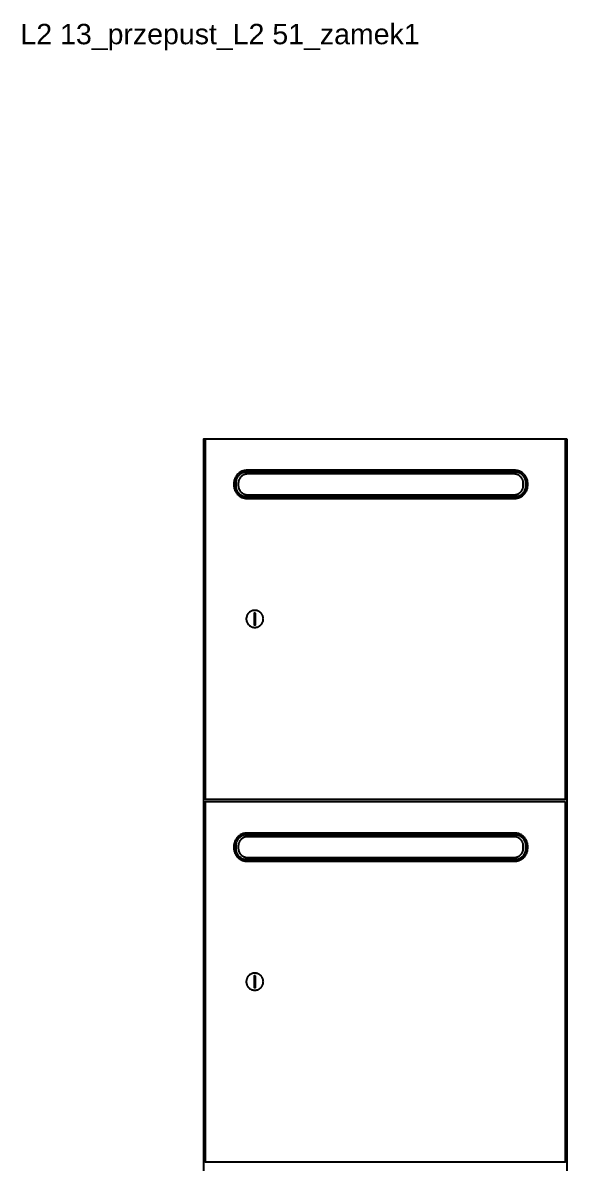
# Model space of a CAD drawing. Header units: millimetres. Extents: x 1075 to 13200, y 678 to 7235.
# Drawn here: x 1333 to 1933, y 2014 to 3271 of the extents above; entities that cross this region are included whole.
import ezdxf

# ---------------------------------------------------------------- set-up
doc = ezdxf.new("R2010")
doc.units = ezdxf.units.MM
doc.styles.add('Arial', font='arial.ttf')

msp = doc.modelspace()

# ---------------------------------------------------------------- linework, layer by layer
at = {"color": 0}
msp.add_lwpolyline([(1932.8, 2812), (1531.8, 2812), (1531.8, 1212), (1932.8, 1212)], close=True, dxfattribs=at)
for points in [[(1930.8, 2812, 0), (1533.8, 2812, 0), (1533.8, 2415, 0), (1930.8, 2415, 0)], [(1889.3, 2763, 0), (1889.3, 2763.7, 0), (1889.2, 2764.5, 0), (1889.1, 2765.2, 0), (1889, 2765.9, 0), (1888.9, 2766.6, 0), (1888.7, 2767.3, 0), (1888.4, 2768, 0), (1888.2, 2768.6, 0), (1887.9, 2769.3, 0), (1887.6, 2769.9, 0), (1887.2, 2770.5, 0), (1886.8, 2771.1, 0), (1886.4, 2771.7, 0), (1886, 2772.2, 0), (1885.5, 2772.8, 0), (1885.1, 2773.3, 0), (1884.6, 2773.7, 0), (1884, 2774.2, 0), (1883.5, 2774.6, 0), (1882.9, 2775, 0), (1882.3, 2775.4, 0), (1881.7, 2775.8, 0), (1881.1, 2776.1, 0), (1880.4, 2776.4, 0), (1879.8, 2776.6, 0), (1879.1, 2776.9, 0), (1878.4, 2777.1, 0), (1877.7, 2777.2, 0), (1877, 2777.4, 0), (1876.3, 2777.4, 0), (1875.5, 2777.5, 0), (1874.8, 2777.5, 0), (1579.8, 2777.5, 0), (1579.1, 2777.5, 0), (1578.3, 2777.4, 0), (1577.6, 2777.4, 0), (1576.9, 2777.2, 0), (1576.2, 2777.1, 0), (1575.5, 2776.9, 0), (1574.8, 2776.6, 0), (1574.2, 2776.4, 0), (1573.5, 2776.1, 0), (1572.9, 2775.8, 0), (1572.3, 2775.4, 0), (1571.7, 2775, 0), (1571.1, 2774.6, 0), (1570.6, 2774.2, 0), (1570.1, 2773.7, 0), (1569.6, 2773.3, 0), (1569.1, 2772.8, 0), (1568.6, 2772.2, 0), (1568.2, 2771.7, 0), (1567.8, 2771.1, 0), (1567.4, 2770.5, 0), (1567.1, 2769.9, 0), (1566.7, 2769.3, 0), (1566.5, 2768.6, 0), (1566.2, 2768, 0), (1566, 2767.3, 0), (1565.8, 2766.6, 0), (1565.6, 2765.9, 0), (1565.5, 2765.2, 0), (1565.4, 2764.5, 0), (1565.3, 2763.7, 0), (1565.3, 2763, 0), (1565.3, 2761, 0), (1565.3, 2760.3, 0), (1565.4, 2759.6, 0), (1565.5, 2758.8, 0), (1565.6, 2758.1, 0), (1565.8, 2757.4, 0), (1566, 2756.7, 0), (1566.2, 2756.1, 0), (1566.5, 2755.4, 0), (1566.7, 2754.7, 0), (1567.1, 2754.1, 0), (1567.4, 2753.5, 0), (1567.8, 2752.9, 0), (1568.2, 2752.4, 0), (1568.6, 2751.8, 0), (1569.1, 2751.3, 0), (1569.6, 2750.8, 0), (1570.1, 2750.3, 0), (1570.6, 2749.8, 0), (1571.1, 2749.4, 0), (1571.7, 2749, 0), (1572.3, 2748.6, 0), (1572.9, 2748.3, 0), (1573.5, 2748, 0), (1574.2, 2747.7, 0), (1574.8, 2747.4, 0), (1575.5, 2747.2, 0), (1576.2, 2747, 0), (1576.9, 2746.8, 0), (1577.6, 2746.7, 0), (1578.3, 2746.6, 0), (1579.1, 2746.5, 0), (1579.8, 2746.5, 0), (1874.8, 2746.5, 0), (1875.5, 2746.5, 0), (1876.3, 2746.6, 0), (1877, 2746.7, 0), (1877.7, 2746.8, 0), (1878.4, 2747, 0), (1879.1, 2747.2, 0), (1879.8, 2747.4, 0), (1880.4, 2747.7, 0), (1881.1, 2748, 0), (1881.7, 2748.3, 0), (1882.3, 2748.6, 0), (1882.9, 2749, 0), (1883.5, 2749.4, 0), (1884, 2749.8, 0), (1884.6, 2750.3, 0), (1885.1, 2750.8, 0), (1885.5, 2751.3, 0), (1886, 2751.8, 0), (1886.4, 2752.4, 0), (1886.8, 2752.9, 0), (1887.2, 2753.5, 0), (1887.6, 2754.1, 0), (1887.9, 2754.7, 0), (1888.2, 2755.4, 0), (1888.4, 2756.1, 0), (1888.7, 2756.7, 0), (1888.9, 2757.4, 0), (1889, 2758.1, 0), (1889.1, 2758.8, 0), (1889.2, 2759.6, 0), (1889.3, 2760.3, 0), (1889.3, 2761, 0)], [(1887.3, 2763.5, 0), (1887.3, 2764.1, 0), (1887.2, 2764.7, 0), (1887.2, 2765.3, 0), (1887.1, 2765.9, 0), (1886.9, 2766.5, 0), (1886.8, 2767.1, 0), (1886.6, 2767.6, 0), (1886.4, 2768.2, 0), (1886.1, 2768.7, 0), (1885.9, 2769.2, 0), (1885.6, 2769.7, 0), (1885.3, 2770.2, 0), (1884.9, 2770.7, 0), (1884.6, 2771.2, 0), (1884.2, 2771.6, 0), (1883.8, 2772, 0), (1883.4, 2772.4, 0), (1882.9, 2772.8, 0), (1882.5, 2773.1, 0), (1882, 2773.5, 0), (1881.5, 2773.8, 0), (1881, 2774.1, 0), (1880.5, 2774.3, 0), (1880, 2774.6, 0), (1879.4, 2774.8, 0), (1878.9, 2775, 0), (1878.3, 2775.1, 0), (1877.7, 2775.3, 0), (1877.1, 2775.4, 0), (1876.5, 2775.5, 0), (1875.9, 2775.5, 0), (1875.3, 2775.5, 0), (1579.3, 2775.5, 0), (1578.7, 2775.5, 0), (1578.1, 2775.5, 0), (1577.5, 2775.4, 0), (1576.9, 2775.3, 0), (1576.3, 2775.1, 0), (1575.7, 2775, 0), (1575.2, 2774.8, 0), (1574.6, 2774.6, 0), (1574.1, 2774.3, 0), (1573.6, 2774.1, 0), (1573.1, 2773.8, 0), (1572.6, 2773.5, 0), (1572.1, 2773.1, 0), (1571.7, 2772.8, 0), (1571.2, 2772.4, 0), (1570.8, 2772, 0), (1570.4, 2771.6, 0), (1570.1, 2771.2, 0), (1569.7, 2770.7, 0), (1569.4, 2770.2, 0), (1569, 2769.7, 0), (1568.8, 2769.2, 0), (1568.5, 2768.7, 0), (1568.3, 2768.2, 0), (1568, 2767.6, 0), (1567.9, 2767.1, 0), (1567.7, 2766.5, 0), (1567.6, 2765.9, 0), (1567.4, 2765.3, 0), (1567.4, 2764.7, 0), (1567.3, 2764.1, 0), (1567.3, 2763.5, 0), (1567.3, 2760.5, 0), (1567.3, 2759.9, 0), (1567.4, 2759.3, 0), (1567.4, 2758.7, 0), (1567.6, 2758.1, 0), (1567.7, 2757.5, 0), (1567.9, 2757, 0), (1568, 2756.4, 0), (1568.3, 2755.9, 0), (1568.5, 2755.3, 0), (1568.8, 2754.8, 0), (1569, 2754.3, 0), (1569.4, 2753.8, 0), (1569.7, 2753.3, 0), (1570.1, 2752.9, 0), (1570.4, 2752.5, 0), (1570.8, 2752, 0), (1571.2, 2751.6, 0), (1571.7, 2751.3, 0), (1572.1, 2750.9, 0), (1572.6, 2750.6, 0), (1573.1, 2750.3, 0), (1573.6, 2750, 0), (1574.1, 2749.7, 0), (1574.6, 2749.5, 0), (1575.2, 2749.2, 0), (1575.7, 2749.1, 0), (1576.3, 2748.9, 0), (1576.9, 2748.8, 0), (1577.5, 2748.7, 0), (1578.1, 2748.6, 0), (1578.7, 2748.5, 0), (1579.3, 2748.5, 0), (1875.3, 2748.5, 0), (1875.9, 2748.5, 0), (1876.5, 2748.6, 0), (1877.1, 2748.7, 0), (1877.7, 2748.8, 0), (1878.3, 2748.9, 0), (1878.9, 2749.1, 0), (1879.4, 2749.2, 0), (1880, 2749.5, 0), (1880.5, 2749.7, 0), (1881, 2750, 0), (1881.5, 2750.3, 0), (1882, 2750.6, 0), (1882.5, 2750.9, 0), (1882.9, 2751.3, 0), (1883.4, 2751.6, 0), (1883.8, 2752, 0), (1884.2, 2752.5, 0), (1884.6, 2752.9, 0), (1884.9, 2753.3, 0), (1885.3, 2753.8, 0), (1885.6, 2754.3, 0), (1885.9, 2754.8, 0), (1886.1, 2755.3, 0), (1886.4, 2755.9, 0), (1886.6, 2756.4, 0), (1886.8, 2757, 0), (1886.9, 2757.5, 0), (1887.1, 2758.1, 0), (1887.2, 2758.7, 0), (1887.2, 2759.3, 0), (1887.3, 2759.9, 0), (1887.3, 2760.5, 0)], [(1884.4, 2763.3, 0), (1884.4, 2763.8, 0), (1884.4, 2764.4, 0), (1884.3, 2764.9, 0), (1884.2, 2765.4, 0), (1884.1, 2765.9, 0), (1884, 2766.3, 0), (1883.8, 2766.8, 0), (1883.6, 2767.3, 0), (1883.4, 2767.7, 0), (1883.2, 2768.2, 0), (1882.9, 2768.6, 0), (1882.7, 2769, 0), (1882.4, 2769.4, 0), (1882.1, 2769.8, 0), (1881.8, 2770.2, 0), (1881.4, 2770.5, 0), (1881.1, 2770.8, 0), (1880.7, 2771.2, 0), (1880.3, 2771.5, 0), (1879.9, 2771.8, 0), (1879.5, 2772, 0), (1879.1, 2772.3, 0), (1878.7, 2772.5, 0), (1878.2, 2772.7, 0), (1877.7, 2772.9, 0), (1877.3, 2773, 0), (1876.8, 2773.2, 0), (1876.3, 2773.3, 0), (1875.8, 2773.4, 0), (1875.3, 2773.4, 0), (1874.8, 2773.5, 0), (1874.3, 2773.5, 0), (1580.4, 2773.5, 0), (1579.8, 2773.5, 0), (1579.3, 2773.4, 0), (1578.8, 2773.4, 0), (1578.3, 2773.3, 0), (1577.8, 2773.2, 0), (1577.3, 2773, 0), (1576.9, 2772.9, 0), (1576.4, 2772.7, 0), (1576, 2772.5, 0), (1575.5, 2772.3, 0), (1575.1, 2772, 0), (1574.7, 2771.8, 0), (1574.3, 2771.5, 0), (1573.9, 2771.2, 0), (1573.5, 2770.8, 0), (1573.2, 2770.5, 0), (1572.8, 2770.2, 0), (1572.5, 2769.8, 0), (1572.2, 2769.4, 0), (1571.9, 2769, 0), (1571.7, 2768.6, 0), (1571.4, 2768.2, 0), (1571.2, 2767.7, 0), (1571, 2767.3, 0), (1570.8, 2766.8, 0), (1570.7, 2766.3, 0), (1570.5, 2765.9, 0), (1570.4, 2765.4, 0), (1570.3, 2764.9, 0), (1570.3, 2764.4, 0), (1570.2, 2763.8, 0), (1570.2, 2763.3, 0), (1570.2, 2760.7, 0), (1570.2, 2760.2, 0), (1570.3, 2759.7, 0), (1570.3, 2759.2, 0), (1570.4, 2758.7, 0), (1570.5, 2758.2, 0), (1570.7, 2757.7, 0), (1570.8, 2757.2, 0), (1571, 2756.8, 0), (1571.2, 2756.3, 0), (1571.4, 2755.9, 0), (1571.7, 2755.4, 0), (1571.9, 2755, 0), (1572.2, 2754.6, 0), (1572.5, 2754.3, 0), (1572.8, 2753.9, 0), (1573.2, 2753.5, 0), (1573.5, 2753.2, 0), (1573.9, 2752.9, 0), (1574.3, 2752.6, 0), (1574.7, 2752.3, 0), (1575.1, 2752, 0), (1575.5, 2751.8, 0), (1576, 2751.6, 0), (1576.4, 2751.3, 0), (1576.9, 2751.2, 0), (1577.3, 2751, 0), (1577.8, 2750.9, 0), (1578.3, 2750.8, 0), (1578.8, 2750.7, 0), (1579.3, 2750.6, 0), (1579.8, 2750.6, 0), (1580.4, 2750.5, 0), (1874.3, 2750.5, 0), (1874.8, 2750.6, 0), (1875.3, 2750.6, 0), (1875.8, 2750.7, 0), (1876.3, 2750.8, 0), (1876.8, 2750.9, 0), (1877.3, 2751, 0), (1877.7, 2751.2, 0), (1878.2, 2751.3, 0), (1878.7, 2751.6, 0), (1879.1, 2751.8, 0), (1879.5, 2752, 0), (1879.9, 2752.3, 0), (1880.3, 2752.6, 0), (1880.7, 2752.9, 0), (1881.1, 2753.2, 0), (1881.4, 2753.5, 0), (1881.8, 2753.9, 0), (1882.1, 2754.3, 0), (1882.4, 2754.6, 0), (1882.7, 2755, 0), (1882.9, 2755.4, 0), (1883.2, 2755.9, 0), (1883.4, 2756.3, 0), (1883.6, 2756.8, 0), (1883.8, 2757.2, 0), (1884, 2757.7, 0), (1884.1, 2758.2, 0), (1884.2, 2758.7, 0), (1884.3, 2759.2, 0), (1884.4, 2759.7, 0), (1884.4, 2760.2, 0), (1884.4, 2760.7, 0)], [(1597.8, 2613.7, 0.5), (1597.7, 2614.2, 0.5), (1597.7, 2614.6, 0.5), (1597.7, 2615.1, 0.5), (1597.6, 2615.6, 0.5), (1597.5, 2616, 0.5), (1597.3, 2616.5, 0.5), (1597.2, 2616.9, 0.5), (1597, 2617.3, 0.5), (1596.8, 2617.7, 0.5), (1596.6, 2618.2, 0.5), (1596.4, 2618.5, 0.5), (1596.2, 2618.9, 0.5), (1595.9, 2619.3, 0.5), (1595.6, 2619.7, 0.5), (1595.3, 2620, 0.5), (1595, 2620.3, 0.5), (1594.7, 2620.6, 0.5), (1594.3, 2620.9, 0.5), (1594, 2621.2, 0.5), (1593.6, 2621.5, 0.5), (1593.2, 2621.7, 0.5), (1592.8, 2621.9, 0.5), (1592.4, 2622.1, 0.5), (1592, 2622.3, 0.5), (1591.6, 2622.5, 0.5), (1591.2, 2622.7, 0.5), (1590.7, 2622.8, 0.5), (1590.3, 2622.9, 0.5), (1589.8, 2623, 0.5), (1589.3, 2623, 0.5), (1588.8, 2623.1, 0.5), (1588.4, 2623.1, 0.5), (1587.9, 2623.1, 0.5), (1587.4, 2623, 0.5), (1586.9, 2623, 0.5), (1586.5, 2622.9, 0.5), (1586, 2622.8, 0.5), (1585.6, 2622.7, 0.5), (1585.1, 2622.5, 0.5), (1584.7, 2622.3, 0.5), (1584.3, 2622.1, 0.5), (1583.9, 2621.9, 0.5), (1583.5, 2621.7, 0.5), (1583.1, 2621.5, 0.5), (1582.7, 2621.2, 0.5), (1582.4, 2620.9, 0.5), (1582, 2620.6, 0.5), (1581.7, 2620.3, 0.5), (1581.4, 2620, 0.5), (1581.1, 2619.7, 0.5), (1580.8, 2619.3, 0.5), (1580.6, 2618.9, 0.5), (1580.3, 2618.5, 0.5), (1580.1, 2618.2, 0.5), (1579.9, 2617.7, 0.5), (1579.7, 2617.3, 0.5), (1579.5, 2616.9, 0.5), (1579.4, 2616.5, 0.5), (1579.2, 2616, 0.5), (1579.1, 2615.6, 0.5), (1579.1, 2615.1, 0.5), (1579, 2614.6, 0.5), (1579, 2614.2, 0.5), (1579, 2613.7, 0.5), (1579, 2613.2, 0.5), (1579, 2612.7, 0.5), (1579.1, 2612.2, 0.5), (1579.1, 2611.8, 0.5), (1579.2, 2611.3, 0.5), (1579.4, 2610.9, 0.5), (1579.5, 2610.4, 0.5), (1579.7, 2610, 0.5), (1579.9, 2609.6, 0.5), (1580.1, 2609.2, 0.5), (1580.3, 2608.8, 0.5), (1580.6, 2608.4, 0.5), (1580.8, 2608, 0.5), (1581.1, 2607.7, 0.5), (1581.4, 2607.4, 0.5), (1581.7, 2607, 0.5), (1582, 2606.7, 0.5), (1582.4, 2606.4, 0.5), (1582.7, 2606.1, 0.5), (1583.1, 2605.9, 0.5), (1583.5, 2605.6, 0.5), (1583.9, 2605.4, 0.5), (1584.3, 2605.2, 0.5), (1584.7, 2605, 0.5), (1585.1, 2604.8, 0.5), (1585.6, 2604.7, 0.5), (1586, 2604.6, 0.5), (1586.5, 2604.5, 0.5), (1586.9, 2604.4, 0.5), (1587.4, 2604.3, 0.5), (1587.9, 2604.3, 0.5), (1588.4, 2604.3, 0.5), (1588.8, 2604.3, 0.5), (1589.3, 2604.3, 0.5), (1589.8, 2604.4, 0.5), (1590.3, 2604.5, 0.5), (1590.7, 2604.6, 0.5), (1591.2, 2604.7, 0.5), (1591.6, 2604.8, 0.5), (1592, 2605, 0.5), (1592.4, 2605.2, 0.5), (1592.8, 2605.4, 0.5), (1593.2, 2605.6, 0.5), (1593.6, 2605.9, 0.5), (1594, 2606.1, 0.5), (1594.3, 2606.4, 0.5), (1594.7, 2606.7, 0.5), (1595, 2607, 0.5), (1595.3, 2607.4, 0.5), (1595.6, 2607.7, 0.5), (1595.9, 2608, 0.5), (1596.2, 2608.4, 0.5), (1596.4, 2608.8, 0.5), (1596.6, 2609.2, 0.5), (1596.8, 2609.6, 0.5), (1597, 2610, 0.5), (1597.2, 2610.4, 0.5), (1597.3, 2610.9, 0.5), (1597.5, 2611.3, 0.5), (1597.6, 2611.8, 0.5), (1597.7, 2612.2, 0.5), (1597.7, 2612.7, 0.5), (1597.7, 2613.2, 0.5)], [(1589.1, 2620.1, 0.5), (1587.5, 2620.1, 0.5), (1587.5, 2607.1, 0.5), (1589.1, 2607.1, 0.5)], [(1930.8, 2412, 0), (1533.8, 2412, 0), (1533.8, 2015, 0), (1930.8, 2015, 0)], [(1889.3, 2363, 0), (1889.3, 2363.7, 0), (1889.2, 2364.5, 0), (1889.1, 2365.2, 0), (1889, 2365.9, 0), (1888.9, 2366.6, 0), (1888.7, 2367.3, 0), (1888.4, 2368, 0), (1888.2, 2368.6, 0), (1887.9, 2369.3, 0), (1887.6, 2369.9, 0), (1887.2, 2370.5, 0), (1886.8, 2371.1, 0), (1886.4, 2371.7, 0), (1886, 2372.2, 0), (1885.5, 2372.8, 0), (1885.1, 2373.3, 0), (1884.6, 2373.7, 0), (1884, 2374.2, 0), (1883.5, 2374.6, 0), (1882.9, 2375, 0), (1882.3, 2375.4, 0), (1881.7, 2375.8, 0), (1881.1, 2376.1, 0), (1880.4, 2376.4, 0), (1879.8, 2376.6, 0), (1879.1, 2376.9, 0), (1878.4, 2377.1, 0), (1877.7, 2377.2, 0), (1877, 2377.4, 0), (1876.3, 2377.4, 0), (1875.5, 2377.5, 0), (1874.8, 2377.5, 0), (1579.8, 2377.5, 0), (1579.1, 2377.5, 0), (1578.3, 2377.4, 0), (1577.6, 2377.4, 0), (1576.9, 2377.2, 0), (1576.2, 2377.1, 0), (1575.5, 2376.9, 0), (1574.8, 2376.6, 0), (1574.2, 2376.4, 0), (1573.5, 2376.1, 0), (1572.9, 2375.8, 0), (1572.3, 2375.4, 0), (1571.7, 2375, 0), (1571.1, 2374.6, 0), (1570.6, 2374.2, 0), (1570.1, 2373.7, 0), (1569.6, 2373.3, 0), (1569.1, 2372.8, 0), (1568.6, 2372.2, 0), (1568.2, 2371.7, 0), (1567.8, 2371.1, 0), (1567.4, 2370.5, 0), (1567.1, 2369.9, 0), (1566.7, 2369.3, 0), (1566.5, 2368.6, 0), (1566.2, 2368, 0), (1566, 2367.3, 0), (1565.8, 2366.6, 0), (1565.6, 2365.9, 0), (1565.5, 2365.2, 0), (1565.4, 2364.5, 0), (1565.3, 2363.7, 0), (1565.3, 2363, 0), (1565.3, 2361, 0), (1565.3, 2360.3, 0), (1565.4, 2359.6, 0), (1565.5, 2358.8, 0), (1565.6, 2358.1, 0), (1565.8, 2357.4, 0), (1566, 2356.7, 0), (1566.2, 2356.1, 0), (1566.5, 2355.4, 0), (1566.7, 2354.7, 0), (1567.1, 2354.1, 0), (1567.4, 2353.5, 0), (1567.8, 2352.9, 0), (1568.2, 2352.4, 0), (1568.6, 2351.8, 0), (1569.1, 2351.3, 0), (1569.6, 2350.8, 0), (1570.1, 2350.3, 0), (1570.6, 2349.8, 0), (1571.1, 2349.4, 0), (1571.7, 2349, 0), (1572.3, 2348.6, 0), (1572.9, 2348.3, 0), (1573.5, 2348, 0), (1574.2, 2347.7, 0), (1574.8, 2347.4, 0), (1575.5, 2347.2, 0), (1576.2, 2347, 0), (1576.9, 2346.8, 0), (1577.6, 2346.7, 0), (1578.3, 2346.6, 0), (1579.1, 2346.5, 0), (1579.8, 2346.5, 0), (1874.8, 2346.5, 0), (1875.5, 2346.5, 0), (1876.3, 2346.6, 0), (1877, 2346.7, 0), (1877.7, 2346.8, 0), (1878.4, 2347, 0), (1879.1, 2347.2, 0), (1879.8, 2347.4, 0), (1880.4, 2347.7, 0), (1881.1, 2348, 0), (1881.7, 2348.3, 0), (1882.3, 2348.6, 0), (1882.9, 2349, 0), (1883.5, 2349.4, 0), (1884, 2349.8, 0), (1884.6, 2350.3, 0), (1885.1, 2350.8, 0), (1885.5, 2351.3, 0), (1886, 2351.8, 0), (1886.4, 2352.4, 0), (1886.8, 2352.9, 0), (1887.2, 2353.5, 0), (1887.6, 2354.1, 0), (1887.9, 2354.7, 0), (1888.2, 2355.4, 0), (1888.4, 2356.1, 0), (1888.7, 2356.7, 0), (1888.9, 2357.4, 0), (1889, 2358.1, 0), (1889.1, 2358.8, 0), (1889.2, 2359.6, 0), (1889.3, 2360.3, 0), (1889.3, 2361, 0)], [(1887.3, 2363.5, 0), (1887.3, 2364.1, 0), (1887.2, 2364.7, 0), (1887.2, 2365.3, 0), (1887.1, 2365.9, 0), (1886.9, 2366.5, 0), (1886.8, 2367.1, 0), (1886.6, 2367.6, 0), (1886.4, 2368.2, 0), (1886.1, 2368.7, 0), (1885.9, 2369.2, 0), (1885.6, 2369.7, 0), (1885.3, 2370.2, 0), (1884.9, 2370.7, 0), (1884.6, 2371.2, 0), (1884.2, 2371.6, 0), (1883.8, 2372, 0), (1883.4, 2372.4, 0), (1882.9, 2372.8, 0), (1882.5, 2373.1, 0), (1882, 2373.5, 0), (1881.5, 2373.8, 0), (1881, 2374.1, 0), (1880.5, 2374.3, 0), (1880, 2374.6, 0), (1879.4, 2374.8, 0), (1878.9, 2375, 0), (1878.3, 2375.1, 0), (1877.7, 2375.3, 0), (1877.1, 2375.4, 0), (1876.5, 2375.5, 0), (1875.9, 2375.5, 0), (1875.3, 2375.5, 0), (1579.3, 2375.5, 0), (1578.7, 2375.5, 0), (1578.1, 2375.5, 0), (1577.5, 2375.4, 0), (1576.9, 2375.3, 0), (1576.3, 2375.1, 0), (1575.7, 2375, 0), (1575.2, 2374.8, 0), (1574.6, 2374.6, 0), (1574.1, 2374.3, 0), (1573.6, 2374.1, 0), (1573.1, 2373.8, 0), (1572.6, 2373.5, 0), (1572.1, 2373.1, 0), (1571.7, 2372.8, 0), (1571.2, 2372.4, 0), (1570.8, 2372, 0), (1570.4, 2371.6, 0), (1570.1, 2371.2, 0), (1569.7, 2370.7, 0), (1569.4, 2370.2, 0), (1569, 2369.7, 0), (1568.8, 2369.2, 0), (1568.5, 2368.7, 0), (1568.3, 2368.2, 0), (1568, 2367.6, 0), (1567.9, 2367.1, 0), (1567.7, 2366.5, 0), (1567.6, 2365.9, 0), (1567.4, 2365.3, 0), (1567.4, 2364.7, 0), (1567.3, 2364.1, 0), (1567.3, 2363.5, 0), (1567.3, 2360.5, 0), (1567.3, 2359.9, 0), (1567.4, 2359.3, 0), (1567.4, 2358.7, 0), (1567.6, 2358.1, 0), (1567.7, 2357.5, 0), (1567.9, 2357, 0), (1568, 2356.4, 0), (1568.3, 2355.9, 0), (1568.5, 2355.3, 0), (1568.8, 2354.8, 0), (1569, 2354.3, 0), (1569.4, 2353.8, 0), (1569.7, 2353.3, 0), (1570.1, 2352.9, 0), (1570.4, 2352.5, 0), (1570.8, 2352, 0), (1571.2, 2351.6, 0), (1571.7, 2351.3, 0), (1572.1, 2350.9, 0), (1572.6, 2350.6, 0), (1573.1, 2350.3, 0), (1573.6, 2350, 0), (1574.1, 2349.7, 0), (1574.6, 2349.5, 0), (1575.2, 2349.2, 0), (1575.7, 2349.1, 0), (1576.3, 2348.9, 0), (1576.9, 2348.8, 0), (1577.5, 2348.7, 0), (1578.1, 2348.6, 0), (1578.7, 2348.5, 0), (1579.3, 2348.5, 0), (1875.3, 2348.5, 0), (1875.9, 2348.5, 0), (1876.5, 2348.6, 0), (1877.1, 2348.7, 0), (1877.7, 2348.8, 0), (1878.3, 2348.9, 0), (1878.9, 2349.1, 0), (1879.4, 2349.2, 0), (1880, 2349.5, 0), (1880.5, 2349.7, 0), (1881, 2350, 0), (1881.5, 2350.3, 0), (1882, 2350.6, 0), (1882.5, 2350.9, 0), (1882.9, 2351.3, 0), (1883.4, 2351.6, 0), (1883.8, 2352, 0), (1884.2, 2352.5, 0), (1884.6, 2352.9, 0), (1884.9, 2353.3, 0), (1885.3, 2353.8, 0), (1885.6, 2354.3, 0), (1885.9, 2354.8, 0), (1886.1, 2355.3, 0), (1886.4, 2355.9, 0), (1886.6, 2356.4, 0), (1886.8, 2357, 0), (1886.9, 2357.5, 0), (1887.1, 2358.1, 0), (1887.2, 2358.7, 0), (1887.2, 2359.3, 0), (1887.3, 2359.9, 0), (1887.3, 2360.5, 0)], [(1884.4, 2363.3, 0), (1884.4, 2363.8, 0), (1884.4, 2364.4, 0), (1884.3, 2364.9, 0), (1884.2, 2365.4, 0), (1884.1, 2365.9, 0), (1884, 2366.3, 0), (1883.8, 2366.8, 0), (1883.6, 2367.3, 0), (1883.4, 2367.7, 0), (1883.2, 2368.2, 0), (1882.9, 2368.6, 0), (1882.7, 2369, 0), (1882.4, 2369.4, 0), (1882.1, 2369.8, 0), (1881.8, 2370.2, 0), (1881.4, 2370.5, 0), (1881.1, 2370.8, 0), (1880.7, 2371.2, 0), (1880.3, 2371.5, 0), (1879.9, 2371.8, 0), (1879.5, 2372, 0), (1879.1, 2372.3, 0), (1878.7, 2372.5, 0), (1878.2, 2372.7, 0), (1877.7, 2372.9, 0), (1877.3, 2373, 0), (1876.8, 2373.2, 0), (1876.3, 2373.3, 0), (1875.8, 2373.4, 0), (1875.3, 2373.4, 0), (1874.8, 2373.5, 0), (1874.3, 2373.5, 0), (1580.4, 2373.5, 0), (1579.8, 2373.5, 0), (1579.3, 2373.4, 0), (1578.8, 2373.4, 0), (1578.3, 2373.3, 0), (1577.8, 2373.2, 0), (1577.3, 2373, 0), (1576.9, 2372.9, 0), (1576.4, 2372.7, 0), (1576, 2372.5, 0), (1575.5, 2372.3, 0), (1575.1, 2372, 0), (1574.7, 2371.8, 0), (1574.3, 2371.5, 0), (1573.9, 2371.2, 0), (1573.5, 2370.8, 0), (1573.2, 2370.5, 0), (1572.8, 2370.2, 0), (1572.5, 2369.8, 0), (1572.2, 2369.4, 0), (1571.9, 2369, 0), (1571.7, 2368.6, 0), (1571.4, 2368.2, 0), (1571.2, 2367.7, 0), (1571, 2367.3, 0), (1570.8, 2366.8, 0), (1570.7, 2366.3, 0), (1570.5, 2365.9, 0), (1570.4, 2365.4, 0), (1570.3, 2364.9, 0), (1570.3, 2364.4, 0), (1570.2, 2363.8, 0), (1570.2, 2363.3, 0), (1570.2, 2360.7, 0), (1570.2, 2360.2, 0), (1570.3, 2359.7, 0), (1570.3, 2359.2, 0), (1570.4, 2358.7, 0), (1570.5, 2358.2, 0), (1570.7, 2357.7, 0), (1570.8, 2357.2, 0), (1571, 2356.8, 0), (1571.2, 2356.3, 0), (1571.4, 2355.9, 0), (1571.7, 2355.4, 0), (1571.9, 2355, 0), (1572.2, 2354.6, 0), (1572.5, 2354.3, 0), (1572.8, 2353.9, 0), (1573.2, 2353.5, 0), (1573.5, 2353.2, 0), (1573.9, 2352.9, 0), (1574.3, 2352.6, 0), (1574.7, 2352.3, 0), (1575.1, 2352, 0), (1575.5, 2351.8, 0), (1576, 2351.6, 0), (1576.4, 2351.3, 0), (1576.9, 2351.2, 0), (1577.3, 2351, 0), (1577.8, 2350.9, 0), (1578.3, 2350.8, 0), (1578.8, 2350.7, 0), (1579.3, 2350.6, 0), (1579.8, 2350.6, 0), (1580.4, 2350.5, 0), (1874.3, 2350.5, 0), (1874.8, 2350.6, 0), (1875.3, 2350.6, 0), (1875.8, 2350.7, 0), (1876.3, 2350.8, 0), (1876.8, 2350.9, 0), (1877.3, 2351, 0), (1877.7, 2351.2, 0), (1878.2, 2351.3, 0), (1878.7, 2351.6, 0), (1879.1, 2351.8, 0), (1879.5, 2352, 0), (1879.9, 2352.3, 0), (1880.3, 2352.6, 0), (1880.7, 2352.9, 0), (1881.1, 2353.2, 0), (1881.4, 2353.5, 0), (1881.8, 2353.9, 0), (1882.1, 2354.3, 0), (1882.4, 2354.6, 0), (1882.7, 2355, 0), (1882.9, 2355.4, 0), (1883.2, 2355.9, 0), (1883.4, 2356.3, 0), (1883.6, 2356.8, 0), (1883.8, 2357.2, 0), (1884, 2357.7, 0), (1884.1, 2358.2, 0), (1884.2, 2358.7, 0), (1884.3, 2359.2, 0), (1884.4, 2359.7, 0), (1884.4, 2360.2, 0), (1884.4, 2360.7, 0)], [(1597.8, 2213.7, 0.5), (1597.7, 2214.2, 0.5), (1597.7, 2214.6, 0.5), (1597.7, 2215.1, 0.5), (1597.6, 2215.6, 0.5), (1597.5, 2216, 0.5), (1597.3, 2216.5, 0.5), (1597.2, 2216.9, 0.5), (1597, 2217.3, 0.5), (1596.8, 2217.7, 0.5), (1596.6, 2218.2, 0.5), (1596.4, 2218.5, 0.5), (1596.2, 2218.9, 0.5), (1595.9, 2219.3, 0.5), (1595.6, 2219.7, 0.5), (1595.3, 2220, 0.5), (1595, 2220.3, 0.5), (1594.7, 2220.6, 0.5), (1594.3, 2220.9, 0.5), (1594, 2221.2, 0.5), (1593.6, 2221.5, 0.5), (1593.2, 2221.7, 0.5), (1592.8, 2221.9, 0.5), (1592.4, 2222.1, 0.5), (1592, 2222.3, 0.5), (1591.6, 2222.5, 0.5), (1591.2, 2222.7, 0.5), (1590.7, 2222.8, 0.5), (1590.3, 2222.9, 0.5), (1589.8, 2223, 0.5), (1589.3, 2223, 0.5), (1588.8, 2223.1, 0.5), (1588.4, 2223.1, 0.5), (1587.9, 2223.1, 0.5), (1587.4, 2223, 0.5), (1586.9, 2223, 0.5), (1586.5, 2222.9, 0.5), (1586, 2222.8, 0.5), (1585.6, 2222.7, 0.5), (1585.1, 2222.5, 0.5), (1584.7, 2222.3, 0.5), (1584.3, 2222.1, 0.5), (1583.9, 2221.9, 0.5), (1583.5, 2221.7, 0.5), (1583.1, 2221.5, 0.5), (1582.7, 2221.2, 0.5), (1582.4, 2220.9, 0.5), (1582, 2220.6, 0.5), (1581.7, 2220.3, 0.5), (1581.4, 2220, 0.5), (1581.1, 2219.7, 0.5), (1580.8, 2219.3, 0.5), (1580.6, 2218.9, 0.5), (1580.3, 2218.5, 0.5), (1580.1, 2218.2, 0.5), (1579.9, 2217.7, 0.5), (1579.7, 2217.3, 0.5), (1579.5, 2216.9, 0.5), (1579.4, 2216.5, 0.5), (1579.2, 2216, 0.5), (1579.1, 2215.6, 0.5), (1579.1, 2215.1, 0.5), (1579, 2214.6, 0.5), (1579, 2214.2, 0.5), (1579, 2213.7, 0.5), (1579, 2213.2, 0.5), (1579, 2212.7, 0.5), (1579.1, 2212.2, 0.5), (1579.1, 2211.8, 0.5), (1579.2, 2211.3, 0.5), (1579.4, 2210.9, 0.5), (1579.5, 2210.4, 0.5), (1579.7, 2210, 0.5), (1579.9, 2209.6, 0.5), (1580.1, 2209.2, 0.5), (1580.3, 2208.8, 0.5), (1580.6, 2208.4, 0.5), (1580.8, 2208, 0.5), (1581.1, 2207.7, 0.5), (1581.4, 2207.4, 0.5), (1581.7, 2207, 0.5), (1582, 2206.7, 0.5), (1582.4, 2206.4, 0.5), (1582.7, 2206.1, 0.5), (1583.1, 2205.9, 0.5), (1583.5, 2205.6, 0.5), (1583.9, 2205.4, 0.5), (1584.3, 2205.2, 0.5), (1584.7, 2205, 0.5), (1585.1, 2204.8, 0.5), (1585.6, 2204.7, 0.5), (1586, 2204.6, 0.5), (1586.5, 2204.5, 0.5), (1586.9, 2204.4, 0.5), (1587.4, 2204.3, 0.5), (1587.9, 2204.3, 0.5), (1588.4, 2204.3, 0.5), (1588.8, 2204.3, 0.5), (1589.3, 2204.3, 0.5), (1589.8, 2204.4, 0.5), (1590.3, 2204.5, 0.5), (1590.7, 2204.6, 0.5), (1591.2, 2204.7, 0.5), (1591.6, 2204.8, 0.5), (1592, 2205, 0.5), (1592.4, 2205.2, 0.5), (1592.8, 2205.4, 0.5), (1593.2, 2205.6, 0.5), (1593.6, 2205.9, 0.5), (1594, 2206.1, 0.5), (1594.3, 2206.4, 0.5), (1594.7, 2206.7, 0.5), (1595, 2207, 0.5), (1595.3, 2207.4, 0.5), (1595.6, 2207.7, 0.5), (1595.9, 2208, 0.5), (1596.2, 2208.4, 0.5), (1596.4, 2208.8, 0.5), (1596.6, 2209.2, 0.5), (1596.8, 2209.6, 0.5), (1597, 2210, 0.5), (1597.2, 2210.4, 0.5), (1597.3, 2210.9, 0.5), (1597.5, 2211.3, 0.5), (1597.6, 2211.8, 0.5), (1597.7, 2212.2, 0.5), (1597.7, 2212.7, 0.5), (1597.7, 2213.2, 0.5)], [(1589.1, 2220.1, 0.5), (1587.5, 2220.1, 0.5), (1587.5, 2207.1, 0.5), (1589.1, 2207.1, 0.5)]]:
    msp.add_polyline3d(points, close=True, dxfattribs=at)

# ---------------------------------------------------------------- texts
at = {"color": 0, "style": 'Arial'}
msp.add_text('L2 13_przepust_L2 51_zamek1', height=22.49, dxfattribs=at).set_placement((1330, 3247.3))

doc.saveas('drawing.dxf')
